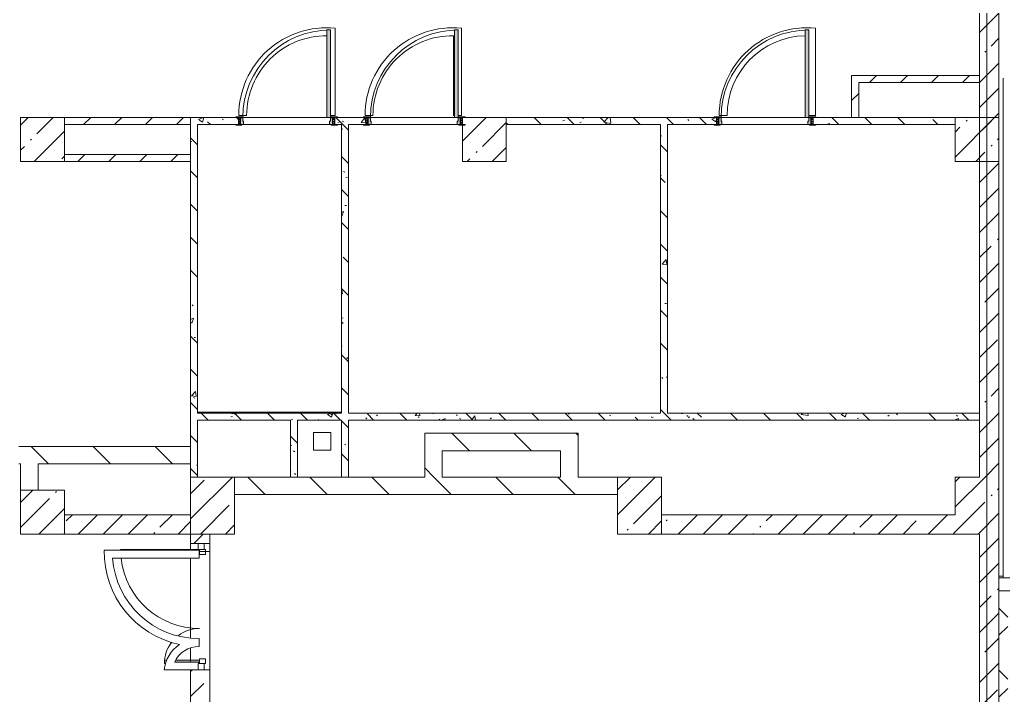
# Model space of a CAD drawing. Header units: millimetres. Extents: x 81663 to 277412, y -8553 to 29000.
# Drawn here: x 221758 to 232978, y 9060 to 16767 of the extents above; entities that cross this region are included whole.
import ezdxf

# ---------------------------------------------------------------- set-up
doc = ezdxf.new("R2010")
doc.units = ezdxf.units.MM
doc.linetypes.add('Осевая', pattern=[3175, 635, -476.25, 1587.5, -476.25])
for name, color, linetype, lineweight, true_color in [('A-DETL-GENF-5', 7, 'Continuous', 5, 0xaaaaaa), ('A-DOOR-2', 7, 'Continuous', 5, 0xe2e2e2), ('A-DOOR-3', 7, 'Continuous', 5, 0xaaaaaa), ('A-DOOR-FRAM-1', 7, 'Continuous', 5, 0xe2e2e2), ('A-DOOR-FRAM-3', 7, 'Continuous', 5, 0xaaaaaa), ('A-FLOR-2', 7, 'Continuous', 5, 0xaaaaaa), ('A-WALL-6', 7, 'Continuous', 9, 0x737373), ('I-WALL-4', 7, 'Continuous', 5, 0x737373), ('I-WALL-5', 7, 'Continuous', 5, 0x787878)]:
    doc.layers.add(name, color=color, linetype=linetype, lineweight=lineweight, true_color=true_color)
for name, color, linetype, lineweight in [('A-GLAZ-CWMG-2', 7, 'Continuous', 5), ('A-WALL', 7, 'Continuous', 9), ('A-WALL-4', 7, 'Continuous', 5), ('I-WALL-3', 7, 'Continuous', 5), ('S-COLS-1', 7, 'Continuous', 5), ('Оси', 7, 'Continuous', 9), ('Оси-2', 7, 'Осевая', 9)]:
    doc.layers.add(name, color=color, linetype=linetype, lineweight=lineweight)
pattern_1 = [(45, (148228.23, 0), (-285.1231, 285.1231), []), (45, (148513.35, 0), (-285.1231, 285.1231), [504.031, -100.806, 16.764, -84.042])]
pattern_2 = [(135, (148228.23, 0), (-353.5534, -353.5534), [])]
pattern_3 = [(135, (148228.23, 0), (-377.1708, -377.1708), [533.4, -88.9, 17.78, -88.9]), (135, (148228.23, 376.94), (-377.1708, -377.1708), []), (50, (148228.23, 0), (637.6445, -55.7866), [66.675, -733.425]), (355, (148228.2, 0), (-123.3494, 668.699), [53.34, -586.74]), (100.451, (148281.37, -4.65), (514.299, 612.908), [56.665, -623.315]), (46.184, (148228.2, 177.8), (948.7764, -147.15), [100.012, -1100.137]), (96.636, (148307.3, 165.5), (830.909, 865.997), [84.998, -934.973]), (351.184, (148228.2, 177.8), (830.918, 865.988), [80.01, -880.11]), (21, (148317.13, 133.35), (530.6506, -357.9283), [66.675, -733.425]), (326, (148317.1, 133.35), (216.308, 644.6585), [53.34, -586.74]), (71.451, (148361.35, 103.5), (746.9596, 286.7243), [56.665, -623.315]), (37.5, (148228.23, 0), (10.81053, 295.9426), [16.764, -562.864, 16.764, -578.866, -588.962]), (37.5, (148228.23, 0), (10.81053, 295.9426), [-1175.258, 16.764, -572.198]), (7.5, (148228.23, 0), (233.8692, 350.6318), [16.764, -322.834, 16.764, -549.529, -224.472]), (7.5, (148228.23, 0), (233.8692, 350.6318), [-905.891, 16.764, -207.708]), (327.5, (148029.98, 0), (474.5678, -20.0513), [16.764, -205.486, 16.764, -676.656, -920.115]), (327.5, (148029.98, 0), (474.5678, -20.0513), [-915.67, 16.764, -903.351]), (317.5, (147941.1, 0), (518.4522, 88.9934), [16.764, -272.161, 16.764, -443.738, -653.415]), (317.5, (147941.1, 0), (518.4522, 88.9934), [-749.427, 16.764, -636.651])]
pattern_4 = [(135, (1751.41, 104.685), (-14.14214, -14.14214), []), (225, (1751.41, 104.685), (14.14214, -14.14214), [])]
pattern_5 = [(45, (-371.384, 104.685), (-14.1421, 14.1421), []), (135, (-371.384, 104.685), (-14.1421, -14.1421), [])]
pattern_6 = [(45, (148228.23, 0), (-176.7767, 176.7767), [])]

# ---------------------------------------------------------------- blocks, each defined once
blk = doc.blocks.new('BSC_Колонна _Прямоугольная - 650х500-23287315-2_5_3_птичка')
at = {"layer": 'S-COLS-1'}
h = blk.add_hatch(dxfattribs=at)
h.set_pattern_fill('FP_92', color=256, style=0, pattern_type=2)
h.set_pattern_definition([(135, (11225, -75730), (-285.1231, -285.1231), []), (135, (11225, -75444.88), (-285.1231, -285.1231), [504.031, -100.806, 16.764, -84.042])])
h.paths.add_polyline_path([(325, 250), (-325, 250), (-325, -250), (325, -250), (325, 111)])
for p, q in [((325, 250), (-325, 250)), ((-325, 250), (-325, -250)), ((325, -250), (325, 250)), ((-325, -250), (325, -250))]:
    blk.add_line(p, q, dxfattribs=at)
blk = doc.blocks.new('BSC_Колонна _Прямоугольная - 500х500-V58-2_5_3_птичка')
at = {"layer": 'S-COLS-1'}
h = blk.add_hatch(dxfattribs=at)
h.set_pattern_fill('FP_93', color=256, style=0, pattern_type=2)
h.set_pattern_definition([(45, (-73790, -11150), (-285.1231, 285.1231), []), (45, (-73504.88, -11150), (-285.1231, 285.1231), [504.031, -100.806, 16.764, -84.042])])
h.paths.add_polyline_path([(-250, -250), (250, -250), (250, 250), (-250, 250), (-250, 71)])
for p, q in [((250, 250), (-250, 250)), ((-250, 250), (-250, -250)), ((250, -250), (250, 250)), ((-250, -250), (250, -250))]:
    blk.add_line(p, q, dxfattribs=at)
blk = doc.blocks.new('BSC_Колонна _Прямоугольная - 500х500-V78-2_5_3_птичка')
at = {"layer": 'S-COLS-1'}
h = blk.add_hatch(dxfattribs=at)
h.set_pattern_fill('FP_107', color=256, style=0, pattern_type=2)
h.set_pattern_definition([(45, (-73790, -15400), (-285.1231, 285.1231), []), (45, (-73504.88, -15400), (-285.1231, 285.1231), [504.031, -100.806, 16.764, -84.042])])
h.paths.add_polyline_path([(-250, -250), (250, -250), (250, 250), (-250, 250)])
for p, q in [((250, 250), (-250, 250)), ((-250, 250), (-250, -250)), ((250, -250), (250, 250)), ((-250, -250), (250, -250))]:
    blk.add_line(p, q, dxfattribs=at)
blk = doc.blocks.new('BSC_Колонна _Прямоугольная - 500х500-V79-2_5_3_птичка')
at = {"layer": 'S-COLS-1'}
h = blk.add_hatch(dxfattribs=at)
h.set_pattern_fill('FP_108', color=256, style=0, pattern_type=2)
h.set_pattern_definition([(45, (-78830, -15400), (-285.1231, 285.1231), []), (45, (-78544.88, -15400), (-285.1231, 285.1231), [504.031, -100.806, 16.764, -84.042])])
h.paths.add_polyline_path([(-250, -250), (250, -250), (250, 250), (-250, 250), (-250, 170), (-220, 170), (-220, 162), (-250, 162)])
for p, q in [((250, 250), (-220, 250)), ((250, -250), (250, 250)), ((-250, 162), (-250, -250)), ((-250, -250), (250, -250))]:
    blk.add_line(p, q, dxfattribs=at)
blk = doc.blocks.new('110_Дверь_СКБ_1Ст_Внутренняя1 - Д-4 _л_ 1100x2100h_су мгн-32399984-2_5_3_птичка')
at = {"layer": 'A-DOOR-2'}
h = blk.add_hatch(color=256, dxfattribs=at)
h.paths.add_polyline_path([(502.5, -40), (537.5, -40), (537.5, 40), (512.5, 40), (512.5, 0), (502.5, 0)])
h.paths.add_polyline_path([(-477.5, -40), (-477.5, 0), (-487.5, 0), (-487.5, 40), (-512.5, 40), (-512.5, -40)])
at = {"layer": 'A-DOOR-3'}
h = blk.add_hatch(dxfattribs=at)
h.set_pattern_fill('FP_88', color=256, style=0, pattern_type=2)
h.set_pattern_definition(pattern_4)
h.paths.add_polyline_path([(562.5, -40), (562.5, 40), (537.5, 40), (537.5, -40)])
at = {"layer": 'A-DOOR-FRAM-1'}
for points in [[(472.5, 40), (512.5, 40), (512.5, 1040), (472.5, 1040), (472.5, 238.6)], [(-497.5, 40), (-497.5, 48), (-567.5, 48), (-567.5, 40)], [(592.5, 40), (592.5, 48), (522.5, 48), (522.5, 40)], [(-497.5, -48), (-497.5, -40), (-567.5, -40), (-567.5, -48)], [(592.5, -48), (592.5, -40), (522.5, -40), (522.5, -48)]]:
    blk.add_hatch(color=256, dxfattribs=at).paths.add_polyline_path(points)
at = {"layer": 'A-DOOR-FRAM-3'}
h = blk.add_hatch(dxfattribs=at)
h.set_pattern_fill('FP_89', color=256, style=0, pattern_type=2)
h.set_pattern_definition(pattern_5)
h.paths.add_polyline_path([(-512.5, -40), (-512.5, 40), (-537.5, 40), (-537.5, -40)])
at = {"layer": 'A-DOOR-3'}
for p, q in [((512.5, 1040), (472.5, 1040)), ((472.5, 1040), (472.5, 40)), ((512.5, 40), (512.5, 1040)), ((472.5, 40), (512.5, 40))]:
    blk.add_line(p, q, dxfattribs=at)
blk.add_arc((512.5, 40), 1000, 90, 180, dxfattribs=at)
at = {"layer": 'A-DOOR-FRAM-3'}
for p, q in [((-497.5, 48), (-567.5, 48)), ((-567.5, 48), (-567.5, 40)), ((-567.5, 40), (-497.5, 40)), ((-512.5, 40), (-537.5, 40)), ((-537.5, 40), (-537.5, -40)), ((-487.5, 40), (-512.5, 40)), ((-512.5, 40), (-512.5, -40)), ((-512.5, -40), (-512.5, 40)), ((-497.5, 40), (-512.5, 40)), ((-512.5, 40), (-512.5, 39)), ((-512.5, 39), (-497.5, 39)), ((-497.5, 40), (-497.5, 48)), ((-497.5, 39), (-497.5, 40)), ((-487.5, 0), (-487.5, 40)), ((-477.5, 0), (-487.5, 0)), ((-477.5, -40), (-477.5, 0)), ((512.5, 0), (502.5, 0)), ((502.5, 0), (502.5, -40)), ((512.5, 40), (512.5, 0)), ((537.5, 40), (512.5, 40)), ((592.5, 48), (522.5, 48)), ((522.5, 48), (522.5, 40)), ((537.5, 40), (522.5, 40)), ((522.5, 40), (522.5, 39)), ((522.5, 40), (592.5, 40)), ((522.5, 39), (537.5, 39)), ((537.5, -40), (537.5, 40)), ((562.5, 40), (537.5, 40)), ((537.5, 40), (537.5, -40)), ((537.5, 39), (537.5, 40)), ((562.5, -40), (562.5, 40)), ((592.5, 40), (592.5, 48)), ((-497.5, -40), (-567.5, -40)), ((-567.5, -40), (-567.5, -48)), ((-567.5, -48), (-497.5, -48)), ((-537.5, -40), (-512.5, -40)), ((-497.5, -39), (-512.5, -39)), ((-512.5, -39), (-512.5, -40)), ((-512.5, -40), (-477.5, -40)), ((-512.5, -40), (-497.5, -40)), ((-497.5, -40), (-497.5, -39)), ((-497.5, -48), (-497.5, -40)), ((502.5, -40), (537.5, -40)), ((537.5, -39), (522.5, -39)), ((522.5, -39), (522.5, -40)), ((522.5, -40), (537.5, -40)), ((592.5, -40), (522.5, -40)), ((522.5, -40), (522.5, -48)), ((522.5, -48), (592.5, -48)), ((537.5, -40), (537.5, -39)), ((537.5, -40), (562.5, -40)), ((592.5, -48), (592.5, -40))]:
    blk.add_line(p, q, dxfattribs=at)
blk = doc.blocks.new('110_Дверь_СКБ_1Ст_Внутренняя1 - Д-5 _л_ 1100x2100h_су мгн EIW30-32897889-2_5_3_птичка')
at = {"layer": 'A-DOOR-2'}
h = blk.add_hatch(color=256, dxfattribs=at)
h.paths.add_polyline_path([(502.5, -40), (537.5, -40), (537.5, 40), (512.5, 40), (512.5, 0), (502.5, 0)])
h.paths.add_polyline_path([(-477.5, -40), (-477.5, 0), (-487.5, 0), (-487.5, 40), (-512.5, 40), (-512.5, -40)])
at = {"layer": 'A-DOOR-3'}
h = blk.add_hatch(dxfattribs=at)
h.set_pattern_fill('FP_88', color=256, style=0, pattern_type=2)
h.set_pattern_definition(pattern_4)
h.paths.add_polyline_path([(562.5, -40), (562.5, 40), (537.5, 40), (537.5, -40)])
at = {"layer": 'A-DOOR-FRAM-1'}
for points in [[(472.5, 40), (512.5, 40), (512.5, 1040), (472.5, 1040), (472.5, 238.6)], [(-497.5, 40), (-497.5, 48), (-567.5, 48), (-567.5, 40)], [(592.5, 40), (592.5, 48), (522.5, 48), (522.5, 40)], [(-497.5, -48), (-497.5, -40), (-567.5, -40), (-567.5, -48)], [(592.5, -48), (592.5, -40), (522.5, -40), (522.5, -48)]]:
    blk.add_hatch(color=256, dxfattribs=at).paths.add_polyline_path(points)
at = {"layer": 'A-DOOR-FRAM-3'}
h = blk.add_hatch(dxfattribs=at)
h.set_pattern_fill('FP_89', color=256, style=0, pattern_type=2)
h.set_pattern_definition(pattern_5)
h.paths.add_polyline_path([(-512.5, -40), (-512.5, 40), (-537.5, 40), (-537.5, -40)])
at = {"layer": 'A-DOOR-3'}
for p, q in [((512.5, 1040), (472.5, 1040)), ((472.5, 1040), (472.5, 40)), ((512.5, 40), (512.5, 1040)), ((472.5, 40), (512.5, 40))]:
    blk.add_line(p, q, dxfattribs=at)
blk.add_arc((512.5, 40), 1000, 90, 180, dxfattribs=at)
at = {"layer": 'A-DOOR-FRAM-3'}
for p, q in [((-497.5, 48), (-567.5, 48)), ((-567.5, 48), (-567.5, 40)), ((-567.5, 40), (-497.5, 40)), ((-512.5, 40), (-537.5, 40)), ((-537.5, 40), (-537.5, -40)), ((-487.5, 40), (-512.5, 40)), ((-512.5, 40), (-512.5, -40)), ((-512.5, -40), (-512.5, 40)), ((-497.5, 40), (-512.5, 40)), ((-512.5, 40), (-512.5, 39)), ((-512.5, 39), (-497.5, 39)), ((-497.5, 40), (-497.5, 48)), ((-497.5, 39), (-497.5, 40)), ((-487.5, 0), (-487.5, 40)), ((-477.5, 0), (-487.5, 0)), ((-477.5, -40), (-477.5, 0)), ((512.5, 0), (502.5, 0)), ((502.5, 0), (502.5, -40)), ((512.5, 40), (512.5, 0)), ((537.5, 40), (512.5, 40)), ((592.5, 48), (522.5, 48)), ((522.5, 48), (522.5, 40)), ((537.5, 40), (522.5, 40)), ((522.5, 40), (522.5, 39)), ((522.5, 40), (592.5, 40)), ((522.5, 39), (537.5, 39)), ((537.5, -40), (537.5, 40)), ((562.5, 40), (537.5, 40)), ((537.5, 40), (537.5, -40)), ((537.5, 39), (537.5, 40)), ((562.5, -40), (562.5, 40)), ((592.5, 40), (592.5, 48)), ((-497.5, -40), (-567.5, -40)), ((-567.5, -40), (-567.5, -48)), ((-567.5, -48), (-497.5, -48)), ((-537.5, -40), (-512.5, -40)), ((-497.5, -39), (-512.5, -39)), ((-512.5, -39), (-512.5, -40)), ((-512.5, -40), (-477.5, -40)), ((-512.5, -40), (-497.5, -40)), ((-497.5, -40), (-497.5, -39)), ((-497.5, -48), (-497.5, -40)), ((502.5, -40), (537.5, -40)), ((537.5, -39), (522.5, -39)), ((522.5, -39), (522.5, -40)), ((522.5, -40), (537.5, -40)), ((592.5, -40), (522.5, -40)), ((522.5, -40), (522.5, -48)), ((522.5, -48), (592.5, -48)), ((537.5, -40), (537.5, -39)), ((537.5, -40), (562.5, -40)), ((592.5, -48), (592.5, -40))]:
    blk.add_line(p, q, dxfattribs=at)
blk = doc.blocks.new('BSC_Колонна _Прямоугольная - 650х500-V121-2_5_3_птичка')
at = {"layer": 'S-COLS-1'}
h = blk.add_hatch(dxfattribs=at)
h.set_pattern_fill('FP_148', color=256, style=0, pattern_type=2)
h.set_pattern_definition([(135, (11225, -80600), (-285.1231, -285.1231), []), (135, (11225, -80314.88), (-285.1231, -285.1231), [504.031, -100.806, 16.764, -84.042])])
h.paths.add_polyline_path([(325, 250), (-325, 250), (-325, -250), (325, -250), (325, -121)])
for p, q in [((325, 250), (-325, 250)), ((-325, 250), (-325, -250)), ((325, -250), (325, 250)), ((-325, -250), (325, -250))]:
    blk.add_line(p, q, dxfattribs=at)
blk = doc.blocks.new('Прямоугольный импост - 50 x 70 мм-31927764-2_5_3_птичка')
at = {"layer": 'A-GLAZ-CWMG-2'}
for p, q in [((-70, 35), (0, 35)), ((-70, -35), (-70, 35)), ((0, 35), (0, -35)), ((0, -35), (-70, -35))]:
    blk.add_line(p, q, dxfattribs=at)
blk = doc.blocks.new('Дверь_Витражная_остекление_ - ДВН_ДАО_Главный вход_1200 в свету Д-22 _п_-32403398-2_5_3_птичка')
at = {"layer": 'A-DOOR-2'}
blk.add_hatch(color=256, dxfattribs=at).paths.add_polyline_path([(610, 24), (610, 20), (650, 24), (650, 920), (642, 920), (642, 24)])
h = blk.add_hatch(color=256, dxfattribs=at)
h.paths.add_polyline_path([(-650, 408), (-650, 407), (-610, 392), (-610, 420), (-650, 420)])
h.paths.add_polyline_path([(-650, 27), (-650, 20), (-610, 20), (-610, 289), (-633, 302), (-633, 27)])
at = {"layer": 'A-DETL-GENF-5'}
for p, q in [((650, 920), (642, 920)), ((650, 35), (650, 920)), ((-610, 420), (-650, 420)), ((-650, 420), (-650, 407)), ((-610, 392), (-610, 420)), ((-610, 20), (-610, 289)), ((-650, 20), (-610, 20)), ((-595, 20), (-650, 20)), ((-595, -50), (-595, 20)), ((595, -50), (595, 20)), ((595, 20), (650, 20)), ((610, 20), (650, 20)), ((-650, -35), (-650, -50)), ((-650, -50), (-595, -50)), ((650, -50), (595, -50)), ((650, -35), (650, -50))]:
    blk.add_line(p, q, dxfattribs=at)
at = {"layer": 'A-DOOR-3'}
for p, q in [((650, 920), (650, 35)), ((-650, 420), (-650, 407))]:
    blk.add_line(p, q, dxfattribs=at)
for centre, radius, start, end in [((650, 20), 900, 96.319, 180), ((650, 20), 900, 90, 90.5109), ((-650, 20), 400, 52.4742, 90), ((-650, 20), 400, 360, 37.0443)]:
    blk.add_arc(centre, radius, start, end, dxfattribs=at)
blk = doc.blocks.new('Прямоугольный импост - 50 x 70 мм-31701779-2_5_3_птичка')
at = {"layer": 'A-GLAZ-CWMG-2'}
for p, q in [((0, 35), (-70, 35)), ((-70, 35), (-70, -35)), ((0, -35), (0, 35)), ((-70, -35), (0, -35))]:
    blk.add_line(p, q, dxfattribs=at)

msp = doc.modelspace()

# ---------------------------------------------------------------- hatches: boundary and pattern name
at = {"layer": 'A-WALL-4'}
h = msp.add_hatch(dxfattribs=at)
h.set_pattern_fill('FP_48', color=256, style=0, pattern_type=2)
h.set_pattern_definition([(45, (148228.23, 0), (-353.5534, 353.5534), []), (135, (148228.23, 0), (-353.5534, -353.5534), [])])
h.paths.add_polyline_path([(232928.2, 3450), (233028.2, 3450), (233028.2, 10250), (232928.2, 10250), (232928.2, 3550)])
at = {"layer": 'I-WALL-3'}
h = msp.add_hatch(dxfattribs=at)
h.set_pattern_fill('FP_56', color=256, style=0, pattern_type=2)
h.set_pattern_definition(pattern_1)
h.paths.add_polyline_path([(232928.2, 15150), (232928.2, 15530), (232708.2, 15530), (232708.2, 15150)])
h.paths.add_polyline_path([(232708.2, 18570), (232928.2, 18570), (232928.2, 18600), (232708.2, 18600)])
h.paths.add_polyline_path([(232708.2, 19100), (232928.2, 19100), (232928.2, 22700), (232708.2, 22700), (232708.2, 19319.3)])
h.paths.add_polyline_path([(232832.3, 23200), (232928.2, 23200), (232928.2, 26600), (232708.2, 26600), (232708.2, 23200)])
h = msp.add_hatch(dxfattribs=at)
h.set_pattern_fill('FP_56', color=256, style=0, pattern_type=2)
h.set_pattern_definition(pattern_1)
h.paths.add_polyline_path([(232708.2, 15530), (232928.2, 15530), (232928.2, 17270), (232708.2, 17270), (232708.2, 15848.6)])
h.paths.add_polyline_path([(232928.2, 18370), (232928.2, 18570), (232708.2, 18570), (232708.2, 18370)])
h = msp.add_hatch(dxfattribs=at)
h.set_pattern_fill('FP_60', color=256, style=0, pattern_type=2)
h.set_pattern_definition(pattern_6)
h.paths.add_polyline_path([(231248.2, 15650), (231328.2, 15650), (231328.2, 16130), (231248.2, 16130), (231248.2, 15848.6)])
h = msp.add_hatch(dxfattribs=at)
h.set_pattern_fill('FP_60', color=256, style=0, pattern_type=2)
h.set_pattern_definition(pattern_6)
h.paths.add_polyline_path([(232708.2, 16050), (232708.2, 16130), (231328.2, 16130), (231328.2, 16050), (232416.9, 16050)])
h = msp.add_hatch(dxfattribs=at)
h.set_pattern_fill('FP_60', color=256, style=0, pattern_type=2)
h.set_pattern_definition(pattern_6)
h.paths.add_polyline_path([(223708.2, 15570), (223708.2, 15650), (222268.2, 15650), (222268.2, 15570), (223141.7, 15570)])
h = msp.add_hatch(dxfattribs=at)
h.set_pattern_fill('FP_60', color=256, style=0, pattern_type=2)
h.set_pattern_definition(pattern_6)
h.paths.add_polyline_path([(223708.2, 15150), (223708.2, 15230), (222268.2, 15230), (222268.2, 15150), (223141.7, 15150)])
h = msp.add_hatch(dxfattribs=at)
h.set_pattern_fill('FP_56', color=256, style=0, pattern_type=2)
h.set_pattern_definition(pattern_1)
h.paths.add_polyline_path([(232928.2, 4050), (232928.2, 10900), (232708.2, 10900), (232708.2, 4050)])
h.paths.add_polyline_path([(232708.2, 11550), (232928.2, 11550), (232928.2, 15150), (232708.2, 15150), (232708.2, 12200)])
h = msp.add_hatch(dxfattribs=at)
h.set_pattern_fill('FP_59', color=256, style=0, pattern_type=2)
h.set_pattern_definition(pattern_2)
h.paths.add_polyline_path([(226578.2, 11550), (226578.2, 12050), (226378.2, 12050), (226378.2, 11550)])
h = msp.add_hatch(dxfattribs=at)
h.set_pattern_fill('FP_59', color=256, style=0, pattern_type=2)
h.set_pattern_definition(pattern_2)
h.paths.add_polyline_path([(227928.2, 11850), (227928.2, 12050), (226578.2, 12050), (226578.2, 11850), (226851.7, 11850)])
h = msp.add_hatch(dxfattribs=at)
h.set_pattern_fill('FP_59', color=256, style=0, pattern_type=2)
h.set_pattern_definition(pattern_2)
h.paths.add_polyline_path([(228128.2, 11550), (228128.2, 12050), (227928.2, 12050), (227928.2, 11550)])
h = msp.add_hatch(dxfattribs=at)
h.set_pattern_fill('FP_59', color=256, style=0, pattern_type=2)
h.set_pattern_definition(pattern_2)
h.paths.add_polyline_path([(216873.2, 11700), (216982.2, 11700), (216982.2, 11900), (216873.2, 11900), (216873.2, 11799.5)])
h.paths.add_polyline_path([(223708.2, 11700), (223708.2, 11900), (221748.2, 11900), (221748.2, 11700), (223141.7, 11700)])
h.paths.add_polyline_path([(218538.2, 11700), (218538.2, 11900), (218462.2, 11900), (218462.2, 11700), (218504.1, 11700)])
h.paths.add_polyline_path([(219058.2, 11700), (219058.2, 11900), (219038.2, 11900), (219038.2, 11700)])
h = msp.add_hatch(dxfattribs=at)
h.set_pattern_fill('FP_59', color=256, style=0, pattern_type=2)
h.set_pattern_definition(pattern_2)
h.paths.add_polyline_path([(225924.2, 11350), (228578.2, 11350), (228578.2, 11550), (224208.2, 11550), (224208.2, 11350), (224996.7, 11350)])
h = msp.add_hatch(dxfattribs=at)
h.set_pattern_fill('FP_56', color=256, style=0, pattern_type=2)
h.set_pattern_definition(pattern_1)
h.paths.add_polyline_path([(223141.7, 10900), (223708.2, 10900), (223708.2, 11120), (222268.2, 11120), (222268.2, 10900)])
h = msp.add_hatch(dxfattribs=at)
h.set_pattern_fill('FP_56', color=256, style=0, pattern_type=2)
h.set_pattern_definition(pattern_1)
h.paths.add_polyline_path([(232428.2, 10900), (232428.2, 11120), (229078.2, 11120), (229078.2, 10900), (232416.9, 10900)])
h = msp.add_hatch(dxfattribs=at)
h.set_pattern_fill('FP_56', color=256, style=0, pattern_type=2)
h.set_pattern_definition(pattern_1)
h.paths.add_polyline_path([(223708.2, 7900), (223928.2, 7900), (223928.2, 9352.3), (223708.2, 9352.3), (223708.2, 8200)])
h.paths.add_polyline_path([(223708.2, 10792.3), (223928.2, 10792.3), (223928.2, 10900), (223708.2, 10900)])
at = {"layer": 'I-WALL-5'}
h = msp.add_hatch(dxfattribs=at)
h.set_pattern_fill('FP_69', color=256, style=0, pattern_type=2)
h.set_pattern_definition(pattern_3)
h.paths.add_polyline_path([(223788.2, 11550), (223788.2, 15650), (223708.2, 15650), (223708.2, 11550)])
h = msp.add_hatch(dxfattribs=at)
h.set_pattern_fill('FP_69', color=256, style=0, pattern_type=2)
h.set_pattern_definition(pattern_3)
h.paths.add_polyline_path([(229148, 15570), (229708.2, 15570), (229708.2, 15650), (227308.2, 15650), (227308.2, 15570), (229068, 15570)])
h.paths.add_polyline_path([(232428.2, 15570), (232428.2, 15650), (230808.2, 15650), (230808.2, 15570), (232416.9, 15570)])
h.paths.add_polyline_path([(225508, 15570), (225708.2, 15570), (225708.2, 15650), (225353, 15650), (225353, 15570), (225428, 15570)])
h.paths.add_polyline_path([(224253, 15570), (224253, 15650), (223788.2, 15650), (223788.2, 15570), (224223, 15570)])
h = msp.add_hatch(dxfattribs=at)
h.set_pattern_fill('FP_69', color=256, style=0, pattern_type=2)
h.set_pattern_definition(pattern_3)
h.paths.add_polyline_path([(225508, 11550), (225508, 15570), (225428, 15570), (225428, 11550)])
h = msp.add_hatch(dxfattribs=at)
h.set_pattern_fill('FP_69', color=256, style=0, pattern_type=2)
h.set_pattern_definition(pattern_3)
h.paths.add_polyline_path([(229148, 12280), (229148, 15570), (229068, 15570), (229068, 12280)])
h = msp.add_hatch(dxfattribs=at)
h.set_pattern_fill('FP_69', color=256, style=0, pattern_type=2)
h.set_pattern_definition(pattern_3)
h.paths.add_polyline_path([(225428, 12200), (225428, 12280), (223788.2, 12280), (223788.2, 12200), (224996.7, 12200)])
h = msp.add_hatch(dxfattribs=at)
h.set_pattern_fill('FP_69', color=256, style=0, pattern_type=2)
h.set_pattern_definition(pattern_3)
h.paths.add_polyline_path([(232708.2, 12200), (232708.2, 12280), (225508, 12280), (225508, 12200), (232416.9, 12200)])
h = msp.add_hatch(dxfattribs=at)
h.set_pattern_fill('FP_69', color=256, style=0, pattern_type=2)
h.set_pattern_definition(pattern_3)
h.paths.add_polyline_path([(224928, 11550), (224928, 12200), (224848, 12200), (224848, 11550)])
at = {"layer": 'S-COLS-1'}
h = msp.add_hatch(dxfattribs=at)
h.set_pattern_fill('FP_56', color=256, style=0, pattern_type=2)
h.set_pattern_definition(pattern_1)
h.paths.add_polyline_path([(232928.2, 15150), (232928.2, 15650), (232428.2, 15650), (232428.2, 15150)])
h = msp.add_hatch(dxfattribs=at)
h.set_pattern_fill('FP_56', color=256, style=0, pattern_type=2)
h.set_pattern_definition(pattern_1)
h.paths.add_polyline_path([(232708.2, 10900), (232928.2, 10900), (232928.2, 11550), (232428.2, 11550), (232428.2, 10900)])

# ---------------------------------------------------------------- linework, layer by layer
at = {"layer": 'A-FLOR-2'}
for p, q in [((225357.3, 15674.2), (225357.3, 16669.2)), ((226797.3, 15674.2), (226797.3, 16669.2)), ((230837.3, 15674.2), (230837.3, 16669.2)), ((226707.3, 16584.1), (226707.3, 15674.2)), ((224257.3, 15675.2), (224347.3, 15675.2)), ((225263, 15650), (224303, 15650)), ((225303, 15674.2), (225357.3, 15674.2)), ((225697.3, 15675.2), (225787.3, 15675.2)), ((226707.3, 15674.2), (226718.2, 15674.2)), ((226758.2, 15674.2), (226797.3, 15674.2)), ((229737.3, 15675.2), (229827.3, 15675.2)), ((230758.2, 15674.2), (230837.3, 15674.2)), ((223788, 12291), (225428, 12291)), ((225108.8, 12057), (225308.8, 12057)), ((225108.8, 11857), (225108.8, 12057)), ((225308.8, 12057), (225308.8, 11857)), ((225308.8, 11857), (225108.8, 11857)), ((223708.2, 10714.4), (223708.2, 10792.3)), ((223928.2, 10792.3), (223928.2, 10700)), ((223805.2, 10714.4), (222722.5, 10714.4)), ((223805.2, 10624.7), (223805.2, 10714.4)), ((223928.2, 10700), (223805.2, 10700)), ((222817.6, 10624.7), (223805.2, 10624.7)), ((232928.2, 10417.9), (232978.2, 10417.9)), ((223805.2, 9617.4), (223805.2, 9707)), ((223802.2, 9439.5), (223527.2, 9439.5)), ((223802.2, 9422.3), (223802.2, 9439.5)), ((223408.2, 9350.1), (223708.2, 9350.1))]:
    msp.add_line(p, q, dxfattribs=at)
for centre, radius, start, end in [((225257.3, 15674.2), 1000, 84.26083, 179.9427), ((226697.3, 15674.2), 1000, 84.26083, 179.9427), ((230737.3, 15674.2), 1000, 84.26083, 179.9427), ((225257.3, 15674.2), 910, 89.63868, 179.93704), ((226697.3, 15674.2), 910, 89.37036, 179.93704), ((230737.3, 15674.2), 910, 91.20322, 179.93704), ((223801.4, 10696.2), 1079, 179.03315, 258.2109), ((223805.2, 10697.3), 990.3, 184.20575, 270), ((223801.4, 9312.2), 395, 123.92463, 174.49945), ((223805.2, 9311.2), 306.2, 90, 155.21522)]:
    msp.add_arc(centre, radius, start, end, dxfattribs=at)
at = {"layer": 'A-WALL'}
for p, q in [((232708.2, 16130), (232708.2, 16050)), ((223708.2, 15570), (223708.2, 15650)), ((231248.2, 15650), (231328.2, 15650)), ((223708.2, 15150), (223708.2, 15230)), ((232708.2, 12200), (232708.2, 12280)), ((224848, 11550), (224928, 11550)), ((225428, 11550), (225508, 11550))]:
    msp.add_line(p, q, dxfattribs=at)
at = {"layer": 'A-WALL-4'}
msp.add_line((232978.2, 10400), (232928.2, 10400), dxfattribs=at)
at = {"layer": 'A-WALL-6'}
msp.add_line((232928.2, 10250), (233178.2, 10250), dxfattribs=at)
at = {"layer": 'I-WALL-3'}
for p, q in [((232708.2, 17240), (232708.2, 16130)), ((232928.2, 11550), (232928.2, 17240)), ((231248.2, 16130), (231248.2, 15650)), ((232708.2, 16130), (231248.2, 16130)), ((231328.2, 15650), (231328.2, 16050)), ((231328.2, 16050), (232708.2, 16050)), ((232708.2, 16050), (232708.2, 12280)), ((232978.2, 16100), (232978.2, 10400)), ((224223, 15650), (222268.2, 15650)), ((224303, 15650), (225263, 15650)), ((225678.2, 15650), (225383, 15650)), ((225758.2, 15650), (226718.2, 15650)), ((229678.2, 15650), (227308.2, 15650)), ((229758.2, 15650), (230718.2, 15650)), ((231248.2, 15650), (230838.2, 15650)), ((232428.2, 15650), (231328.2, 15650)), ((232428.2, 15570), (232428.2, 15650)), ((222268.2, 15570), (223708.2, 15570)), ((223708.2, 15570), (223708.2, 15230)), ((223788.2, 12280), (223788.2, 15570)), ((223788.2, 15570), (224223, 15570)), ((225293, 15570), (224313, 15570)), ((225383, 15570), (225428, 15570)), ((225428, 15570), (225428, 12280)), ((225508, 15570), (225678.2, 15570)), ((225508, 12280), (225508, 15570)), ((226748.2, 15570), (225768.2, 15570)), ((227308.2, 15570), (229068, 15570)), ((229068, 15570), (229068, 12280)), ((229148, 15570), (229678.2, 15570)), ((229148, 12280), (229148, 15570)), ((230748.2, 15570), (229768.2, 15570)), ((230838.2, 15570), (232428.2, 15570)), ((223708.2, 15230), (222268.2, 15230)), ((222268.2, 15150), (223708.2, 15150)), ((223708.2, 15150), (223708.2, 11550)), ((225428, 12280), (223788.2, 12280)), ((229068, 12280), (225508, 12280)), ((232708.2, 12280), (229148, 12280)), ((223788.2, 11550), (223788.2, 12200)), ((223788.2, 12200), (224848, 12200)), ((224848, 12200), (224848, 11550)), ((224928, 12200), (225428, 12200)), ((224928, 11550), (224928, 12200)), ((225428, 12200), (225428, 11550)), ((225508, 11550), (225508, 12200)), ((225508, 12200), (232708.2, 12200)), ((232708.2, 12200), (232708.2, 11550)), ((226378.2, 12050), (226378.2, 11550)), ((228128.2, 12050), (226378.2, 12050)), ((228128.2, 11550), (228128.2, 12050)), ((223708.2, 11900), (221748.2, 11900)), ((226578.2, 11550), (226578.2, 11850)), ((226578.2, 11850), (227928.2, 11850)), ((227928.2, 11850), (227928.2, 11550)), ((221768.2, 11700), (221748.2, 11700)), ((221768.2, 11700), (221768.2, 11400)), ((221968.2, 11700), (223708.2, 11700)), ((221968.2, 11400), (221968.2, 11700)), ((224848, 11550), (224208.2, 11550)), ((225428, 11550), (224928, 11550)), ((226378.2, 11550), (225508, 11550)), ((227928.2, 11550), (226578.2, 11550)), ((228578.2, 11550), (228128.2, 11550)), ((224208.2, 11350), (228578.2, 11350)), ((223708.2, 11120), (222268.2, 11120)), ((232428.2, 11120), (229078.2, 11120)), ((222268.2, 10900), (223708.2, 10900)), ((223708.2, 10900), (223708.2, 10792.3)), ((223928.2, 4050), (223928.2, 10900)), ((229078.2, 10900), (232428.2, 10900)), ((232708.2, 10900), (232708.2, 4050)), ((232928.2, 4050), (232928.2, 10900)), ((223708.2, 10792.3), (223928.2, 10792.3)), ((223708.2, 9712.2), (223708.2, 10624.7)), ((223708.2, 9439.5), (223708.2, 9600.4)), ((223708.2, 9352.3), (223708.2, 8280)), ((223928.2, 9352.3), (223708.2, 9352.3))]:
    msp.add_line(p, q, dxfattribs=at)
at = {"layer": 'I-WALL-4'}
msp.add_line((232978.2, 10400), (233198.2, 10400), dxfattribs=at)
at = {"layer": 'S-COLS-1'}
for p, q in [((232928.2, 15650), (232428.2, 15650)), ((232428.2, 15650), (232428.2, 15150)), ((232928.2, 15150), (232928.2, 15650)), ((232428.2, 15150), (232928.2, 15150)), ((232708.2, 11550), (232428.2, 11550)), ((232428.2, 11550), (232428.2, 11120)), ((232928.2, 10900), (232928.2, 11550)), ((232428.2, 10900), (232708.2, 10900))]:
    msp.add_line(p, q, dxfattribs=at)
at = {"layer": 'Оси'}
for p, q in [((232788.2, 10029.8), (232788.2, 21915.1)), ((232788.2, -1906.3), (232788.2, 9979))]:
    msp.add_line(p, q, dxfattribs=at)
at = {"layer": 'Оси-2'}
msp.add_line((232788.2, 9979), (232788.2, 10029.8), dxfattribs=at)

# ---------------------------------------------------------------- block references
at = {"layer": 'A-DOOR-3'}
for name, p in [('110_Дверь_СКБ_1Ст_Внутренняя1 - Д-5 _л_ 1100x2100h_су мгн EIW30-32897889-2_5_3_птичка', (224790.5, 15610)), ('110_Дверь_СКБ_1Ст_Внутренняя1 - Д-4 _л_ 1100x2100h_су мгн-32399984-2_5_3_птичка', (226245.7, 15610)), ('110_Дверь_СКБ_1Ст_Внутренняя1 - Д-4 _л_ 1100x2100h_су мгн-32399984-2_5_3_птичка', (230245.7, 15610))]:
    msp.add_blockref(name, p, dxfattribs=at)
at = {"layer": 'A-DOOR-3', "rotation": 89.99999999999997}
msp.add_blockref('Дверь_Витражная_остекление_ - ДВН_ДАО_Главный вход_1200 в свету Д-22 _п_-32403398-2_5_3_птичка', (223829.2, 10072.3), dxfattribs=at)
at = {"layer": 'A-GLAZ-CWMG-2', "extrusion": (0, 0, -1), "rotation": 90.00000000000004}
msp.add_blockref('Прямоугольный импост - 50 x 70 мм-31927764-2_5_3_птичка', (-223829.2, 10792.3), dxfattribs=at)
at = {"layer": 'A-GLAZ-CWMG-2', "rotation": 269.9999999999999}
msp.add_blockref('Прямоугольный импост - 50 x 70 мм-31701779-2_5_3_птичка', (223829.2, 9352.3), dxfattribs=at)
at = {"layer": 'S-COLS-1'}
for name, p in [('BSC_Колонна _Прямоугольная - 500х500-V78-2_5_3_птичка', (222018.2, 15400)), ('BSC_Колонна _Прямоугольная - 500х500-V79-2_5_3_птичка', (227058.2, 15400)), ('BSC_Колонна _Прямоугольная - 500х500-V58-2_5_3_птичка', (222018.2, 11150))]:
    msp.add_blockref(name, p, dxfattribs=at)
at = {"layer": 'S-COLS-1', "rotation": 270.0000000000007}
for name, p in [('BSC_Колонна _Прямоугольная - 650х500-23287315-2_5_3_птичка', (223958.2, 11225)), ('BSC_Колонна _Прямоугольная - 650х500-V121-2_5_3_птичка', (228828.2, 11225))]:
    msp.add_blockref(name, p, dxfattribs=at)

doc.saveas('drawing.dxf')
